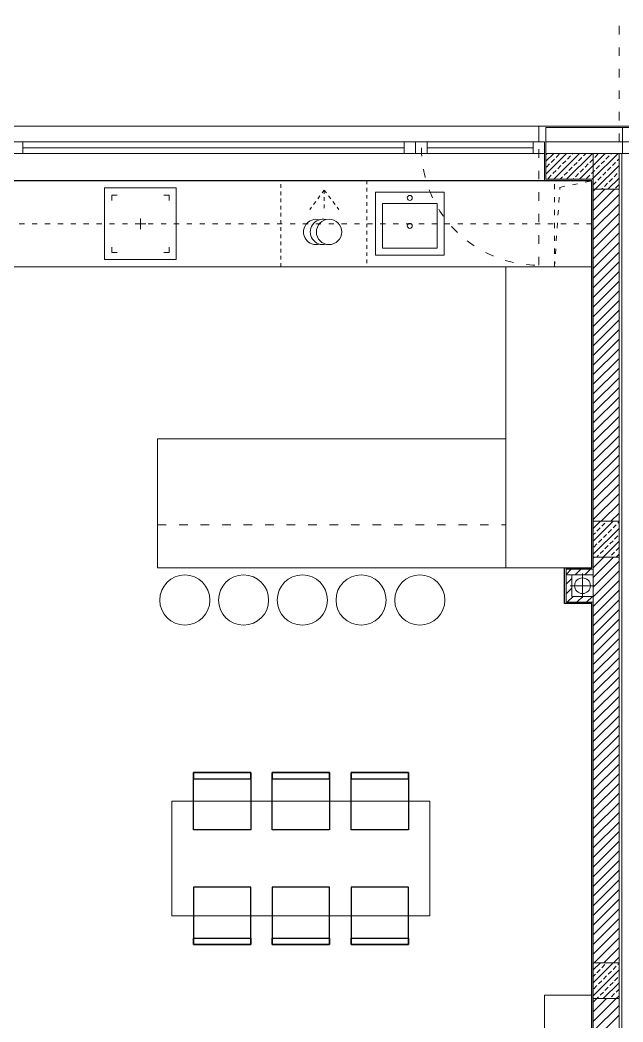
# Model space of a CAD drawing. Header units: millimetres. Extents: x 1780 to 154263, y -7240 to 17216.
# Drawn here: x 93951 to 94372, y 3496 to 4195 of the extents above; entities that cross this region are included whole.
import ezdxf

# ---------------------------------------------------------------- set-up
doc = ezdxf.new("R2010")
doc.units = ezdxf.units.MM
doc.linetypes.add('0.5_0.5', pattern=[1, 0.5, -0.5])
doc.linetypes.add('ACAD_ISO03W100', pattern=[30, 12, -18])
for name, color, linetype, lineweight in [('2d_SX_aranżacja drukowana', 200, 'Continuous', 5), ('2d_SX_aranżacja niedrukowana', 191, 'Continuous', 5), ('2d_SX_gruba przekroje', 90, 'Continuous', 20), ('2d_SX_instalacje szkic - kanalizacja sanitarna', 44, 'Continuous', 5), ('2d_SX_instalacje szkic - wentylacja wywiew', 14, 'Continuous', 5), ('2d_SX_przebicia', 96, 'Continuous', 13), ('2d_SX_stolarka okienna', 5, 'Continuous', 5), ('2d_SX_szraf', 251, 'Continuous', 0), ('2d_SX_warstwy', 181, 'Continuous', 9), ('2d_SX_widok', 10, 'Continuous', 9)]:
    doc.layers.add(name, color=color, linetype=linetype, lineweight=lineweight)
doc.layers.add('2d_SX_powierzchnia', color=251, linetype='Continuous', plot=False)
doc.layers.add('2d_SX_rewizja 18 września', color=210, linetype='Continuous')
doc.linetypes.add('ZIGZAG', pattern='A,0.00254,-5.08,[131,ltypeshp.shx,S=5.08,R=0,X=-5.08,Y=0],-10.16,[131,ltypeshp.shx,S=5.08,R=180,X=5.08,Y=0],-5.08', length=20.32254)

# ---------------------------------------------------------------- blocks, each defined once
blk = doc.blocks.new('pdkld a1a2 k')
at = {"color": 8}
for points in [[(99189.06, -12969.22), (99189.06, -13009.22), (99149.06, -13009.22), (99149.06, -12969.22)], [(99149.06, -12969.22), (99149.06, -12973.66), (99189.06, -12973.66), (99189.06, -12969.22), (99189.06, -12969.22)], [(99244.06, -12969.22), (99244.06, -13009.22), (99204.06, -13009.22), (99204.06, -12969.22)], [(99204.06, -12969.22), (99204.06, -12973.66), (99244.06, -12973.66), (99244.06, -12969.22), (99244.06, -12969.22)], [(99299.06, -12969.22), (99299.06, -13009.22), (99259.06, -13009.22), (99259.06, -12969.22)], [(99259.06, -12969.22), (99259.06, -12973.66), (99299.06, -12973.66), (99299.06, -12969.22), (99299.06, -12969.22)], [(99189.06, -13089.22), (99189.06, -13049.22), (99149.06, -13049.22), (99149.06, -13089.22)], [(99244.06, -13089.22), (99244.06, -13049.22), (99204.06, -13049.22), (99204.06, -13089.22)], [(99299.06, -13089.22), (99299.06, -13049.22), (99259.06, -13049.22), (99259.06, -13089.22)], [(99149.06, -13089.22), (99149.06, -13084.77), (99189.06, -13084.77), (99189.06, -13089.22), (99189.06, -13089.22)], [(99204.06, -13089.22), (99204.06, -13084.77), (99244.06, -13084.77), (99244.06, -13089.22), (99244.06, -13089.22)], [(99259.06, -13089.22), (99259.06, -13084.77), (99299.06, -13084.77), (99299.06, -13089.22), (99299.06, -13089.22)]]:
    blk.add_lwpolyline(points, close=True, dxfattribs=at)
at = {"layer": '2d_SX_aranżacja drukowana', "color": 8}
for p, q in [((98902.06, -12556.37), (99427.06, -12556.37)), ((98902.06, -12556.37), (99427.06, -12556.37)), ((99427.06, -12556.37), (99427.06, -12616.37)), ((99427.06, -12556.37), (99427.06, -12616.37)), ((99137.06, -12561.37), (99087.06, -12561.37)), ((99087.06, -12561.37), (99087.06, -12611.37)), ((99137.06, -12611.37), (99137.06, -12561.37)), ((99276.06, -12608.37), (99276.06, -12564.37)), ((99276.06, -12564.37), (99324.06, -12564.37)), ((99324.06, -12564.37), (99324.06, -12608.37)), ((99095.78, -12566.37), (99092.06, -12566.37)), ((99092.06, -12566.37), (99092.06, -12570.09)), ((99128.34, -12566.37), (99132.06, -12566.37)), ((99132.06, -12566.37), (99132.06, -12570.09)), ((99281.06, -12603.37), (99281.06, -12572.37)), ((99281.06, -12572.37), (99319.06, -12572.37)), ((99319.06, -12572.37), (99319.06, -12603.37)), ((99112.06, -12582.66), (99112.06, -12586.37)), ((99112.06, -12586.37), (99108.34, -12586.37)), ((99115.78, -12586.37), (99112.06, -12586.37)), ((99112.06, -12586.37), (99112.06, -12590.09)), ((99092.06, -12606.37), (99092.06, -12602.66)), ((99095.78, -12606.37), (99092.06, -12606.37)), ((99128.34, -12606.37), (99132.06, -12606.37)), ((99132.06, -12606.37), (99132.06, -12602.66)), ((99319.06, -12603.37), (99281.06, -12603.37)), ((99087.06, -12611.37), (99137.06, -12611.37)), ((99324.06, -12608.37), (99276.06, -12608.37)), ((99427.06, -12616.37), (98902.06, -12616.37)), ((99427.06, -12616.37), (98902.06, -12616.37)), ((99427.06, -12616.37), (99367.06, -12616.37)), ((99367.06, -12616.37), (99367.06, -12826.37)), ((99427.06, -12826.37), (99427.06, -12616.37)), ((99427.06, -12616.37), (99427.06, -12616.37)), ((99367.06, -12826.37), (99427.06, -12826.37))]:
    blk.add_line(p, q, dxfattribs=at)
at = {"layer": '2d_SX_aranżacja drukowana', "color": 8, "linetype": '0.5_0.5', "ltscale": 5}
for p, q in [((99210.06, -12556.37), (99270.06, -12556.37)), ((99210.06, -12616.37), (99210.06, -12556.37)), ((99270.06, -12556.37), (99270.06, -12616.37)), ((99240.37, -12562.92), (99230.2, -12576.45)), ((99240.37, -12562.92), (99240.37, -12577.83)), ((99240.37, -12562.92), (99250.54, -12576.45)), ((99270.06, -12616.37), (99210.06, -12616.37))]:
    blk.add_line(p, q, dxfattribs=at)
at = {"layer": '2d_SX_aranżacja drukowana', "color": 8, "linetype": 'ACAD_ISO03W100', "ltscale": 0.3}
blk.add_line((99427.06, -12586.37), (99022.06, -12586.37), dxfattribs=at)
at = {"layer": '2d_SX_aranżacja drukowana', "color": 8}
for centre, radius in [((99300.06, -12568.37), 1.75), ((99243.68, -12592.11), 8.84), ((99300.06, -12587.87), 1.75)]:
    blk.add_circle(centre, radius, dxfattribs=at)
for centre, start, end in [((99234.68, -12592.11), 74.45458, 285.54542), ((99239.42, -12592.11), 76.04438, 283.95562)]:
    blk.add_arc(centre, 8.84, start, end, dxfattribs=at)
at = {"layer": '2d_SX_aranżacja niedrukowana', "color": 8}
for p, q in [((99124.06, -12826.37), (99124.06, -12736.37)), ((99124.06, -12736.37), (99367.06, -12736.37)), ((99367.06, -12736.37), (99367.06, -12826.37)), ((99367.06, -12826.37), (99124.06, -12826.37)), ((99134.06, -12989.22), (99314.06, -12989.22)), ((99134.06, -13069.22), (99134.06, -12989.22)), ((99314.06, -12989.22), (99314.06, -13069.22)), ((99314.06, -13069.22), (99134.06, -13069.22)), ((99394.06, -13124.37), (99427.06, -13124.37)), ((99394.06, -13530.37), (99394.06, -13124.37)), ((99427.06, -13124.37), (99427.06, -13530.37))]:
    blk.add_line(p, q, dxfattribs=at)
at = {"layer": '2d_SX_aranżacja niedrukowana', "color": 8, "linetype": 'ACAD_ISO03W100', "ltscale": 0.5}
for p, q in [((99124.06, -12826.37), (99124.06, -12796.37)), ((99124.06, -12796.37), (99367.06, -12796.37)), ((99367.06, -12796.37), (99367.06, -12826.37)), ((99367.06, -12826.37), (99124.06, -12826.37))]:
    blk.add_line(p, q, dxfattribs=at)
at = {"layer": '2d_SX_aranżacja niedrukowana', "color": 8}
for centre in [(99143.06, -12848.87), (99184.06, -12848.87), (99225.06, -12848.87), (99266.06, -12848.87), (99307.06, -12848.87)]:
    blk.add_circle(centre, 17.5, dxfattribs=at)
at = {"layer": '2d_SX_gruba przekroje', "color": 8}
for p, q in [((99394.06, -12518.37), (99390.06, -12518.37)), ((99390.06, -12518.37), (99390.06, -12529.37)), ((99448.56, -12518.37), (99394.06, -12518.37)), ((99394.06, -12518.37), (99394.06, -12518.37)), ((99448.56, -12518.37), (99503.06, -12518.37)), ((99390.06, -12529.37), (99394.06, -12529.37)), ((99394.06, -12529.37), (99394.06, -12556.37)), ((99394.06, -12556.37), (99427.06, -12556.37)), ((99427.06, -12556.37), (99427.06, -12796.37)), ((99427.06, -12796.37), (99427.06, -12826.37)), ((99427.06, -12826.37), (99408.06, -12826.37)), ((99408.06, -12826.37), (99408.06, -12832.37)), ((99408.06, -12832.37), (99408.06, -12851.37)), ((99408.06, -12845.37), (99408.06, -12851.37)), ((99408.06, -12851.37), (99427.06, -12851.37)), ((99408.06, -12851.37), (99427.06, -12851.37)), ((99427.06, -12851.37), (99427.06, -13081.37)), ((99427.06, -13081.37), (99427.06, -13124.37)), ((99427.06, -13081.37), (99427.06, -13081.37)), ((99427.06, -13124.37), (99427.06, -13124.37)), ((99427.06, -13124.37), (99427.06, -13530.37))]:
    blk.add_line(p, q, dxfattribs=at)
at = {"layer": '2d_SX_instalacje szkic - kanalizacja sanitarna', "color": 8}
for p, q in [((99420.56, -12830.37), (99420.56, -12847.37)), ((99412.06, -12838.87), (99429.06, -12838.87))]:
    blk.add_line(p, q, dxfattribs=at)
blk.add_circle((99420.56, -12838.87), 5.5, dxfattribs=at)
at = {"layer": '2d_SX_instalacje szkic - wentylacja wywiew', "color": 8, "linetype": 'ACAD_ISO03W100', "ltscale": 0.3}
blk.add_line((99112.06, -12586.37), (98782.06, -12586.37), dxfattribs=at)
at = {"layer": '2d_SX_powierzchnia', "color": 8}
for p, q in [((99427.06, -12556.37), (98902.06, -12556.37)), ((99427.06, -12796.37), (99427.06, -12556.37)), ((99427.06, -12826.37), (99427.06, -12796.37)), ((99427.06, -12796.37), (99427.06, -12796.37)), ((99408.06, -12851.37), (99408.06, -12826.37)), ((99408.06, -12826.37), (99427.06, -12826.37)), ((99427.06, -12851.37), (99408.06, -12851.37)), ((99427.06, -13087.37), (99427.06, -12851.37)), ((99427.06, -13124.37), (99427.06, -13087.37)), ((99427.06, -13087.37), (99427.06, -13087.37)), ((99427.06, -13530.37), (99427.06, -13124.37)), ((99427.06, -13124.37), (99427.06, -13124.37))]:
    blk.add_line(p, q, dxfattribs=at)
at = {"layer": '2d_SX_przebicia', "color": 8, "linetype": 'ACAD_ISO03W100', "ltscale": 0.3}
for p, q in [((99401.06, -12556.37), (99427.06, -12556.37)), ((99401.06, -12616.37), (99401.06, -12556.37)), ((99404.76, -12561.02), (99427.06, -12556.37)), ((99427.06, -12556.37), (99427.06, -12616.37)), ((99401.06, -12616.37), (99404.76, -12561.02)), ((99427.06, -12616.37), (99401.06, -12616.37))]:
    blk.add_line(p, q, dxfattribs=at)
at = {"layer": '2d_SX_przebicia', "color": 8}
for p, q in [((99413.06, -12831.37), (99428.06, -12831.37)), ((99413.06, -12846.37), (99413.06, -12831.37)), ((99428.06, -12831.37), (99428.06, -12846.37)), ((99428.06, -12846.37), (99413.06, -12846.37))]:
    blk.add_line(p, q, dxfattribs=at)
at = {"layer": '2d_SX_stolarka okienna', "color": 8, "linetype": 'ACAD_ISO03W100', "ltscale": 0.5}
blk.add_line((99390.06, -12615.37), (99390.06, -12533.37), dxfattribs=at)
at = {"layer": '2d_SX_stolarka okienna', "color": 8}
for points in [[(99022.06, -12537.37), (99030.06, -12537.37), (99030.06, -12529.37), (99022.06, -12529.37), (99022.06, -12537.37)], [(99296.06, -12537.37), (99296.06, -12529.37), (99030.06, -12529.37), (99030.06, -12537.37)], [(99304.06, -12537.37), (99296.06, -12537.37), (99296.06, -12529.37), (99304.06, -12529.37), (99304.06, -12537.37)], [(99304.06, -12537.37), (99312.06, -12537.37), (99312.06, -12529.37), (99304.06, -12529.37), (99304.06, -12537.37)], [(99386.06, -12537.37), (99386.06, -12529.37), (99312.06, -12529.37), (99312.06, -12537.37)], [(99394.06, -12537.37), (99386.06, -12537.37), (99386.06, -12529.37), (99394.06, -12529.37), (99394.06, -12537.37)]]:
    blk.add_lwpolyline(points, close=True, dxfattribs=at)
for points in [[(99296.06, -12533.37), (99030.06, -12533.37)], [(99386.06, -12533.37), (99312.06, -12533.37)]]:
    blk.add_lwpolyline(points, dxfattribs=at)
at = {"layer": '2d_SX_stolarka okienna', "color": 8, "linetype": 'ACAD_ISO03W100', "ltscale": 0.5}
blk.add_arc((99390.23, -12533.3), 82.07, 180.04855, 269.8832, dxfattribs=at)
at = {"layer": '2d_SX_szraf', "color": 8, "linetype": 'ZIGZAG'}
for p in [(99395.06, -12529.37), (99502.06, -12529.37)]:
    blk.add_line(p, (99448.56, -12529.37), dxfattribs=at)
at = {"layer": '2d_SX_szraf', "color": 8, "linetype": 'Continuous'}
for p, q in [((99395.06, -12542.8), (99400.49, -12537.37)), ((99395.06, -12551.78), (99409.47, -12537.37)), ((99395.06, -12538.31), (99396, -12537.37)), ((99398.77, -12543.58), (99401.02, -12541.33)), ((99400.45, -12555.37), (99418.45, -12537.37)), ((99402.14, -12540.21), (99404.38, -12537.97)), ((99406.63, -12544.7), (99408.87, -12542.46)), ((99409.43, -12555.37), (99427.43, -12537.37)), ((99410, -12541.33), (99412.24, -12539.09)), ((99413.36, -12537.97), (99413.96, -12537.37)), ((99414.49, -12545.82), (99416.73, -12543.58)), ((99417.85, -12542.46), (99420.1, -12540.21)), ((99421.22, -12539.09), (99422.94, -12537.37)), ((99425.71, -12543.58), (99427.96, -12541.33)), ((99428.06, -12545.72), (99436.41, -12537.37)), ((99428.06, -12554.7), (99445.39, -12537.37)), ((99429.08, -12540.21), (99431.32, -12537.97)), ((99433.57, -12544.7), (99435.81, -12542.46)), ((99436.94, -12541.33), (99439.18, -12539.09)), ((99440.3, -12537.97), (99440.9, -12537.37)), ((99441.43, -12545.82), (99443.67, -12543.58)), ((99444.79, -12542.46), (99446.06, -12541.19)), ((99395.4, -12546.95), (99397.65, -12544.7)), ((99399.89, -12551.44), (99402.14, -12549.19)), ((99403.26, -12548.07), (99405.51, -12545.82)), ((99407.75, -12552.56), (99410, -12550.31)), ((99411.12, -12549.19), (99413.36, -12546.95)), ((99418.41, -12555.37), (99428.06, -12545.72)), ((99418.98, -12550.31), (99421.22, -12548.07)), ((99422.34, -12546.95), (99424.59, -12544.7)), ((99426.83, -12551.44), (99428.06, -12550.21)), ((99428.06, -12550.21), (99429.08, -12549.19)), ((99429.37, -12562.37), (99446.06, -12545.68)), ((99430.2, -12548.07), (99432.45, -12545.82)), ((99434.69, -12552.56), (99436.94, -12550.31)), ((99438.06, -12549.19), (99440.3, -12546.95)), ((99445.92, -12550.31), (99446.06, -12550.17)), ((99396.53, -12554.8), (99398.77, -12552.56)), ((99404.94, -12555.37), (99406.63, -12553.68)), ((99413.92, -12555.37), (99414.49, -12554.8)), ((99415.61, -12553.68), (99417.85, -12551.44)), ((99423.47, -12554.8), (99425.71, -12552.56)), ((99427.39, -12555.37), (99428.06, -12554.7)), ((99428.06, -12559.19), (99430.2, -12557.05)), ((99431.32, -12555.93), (99433.57, -12553.68)), ((99438.35, -12562.37), (99446.06, -12554.66)), ((99439.18, -12557.05), (99441.43, -12554.8)), ((99442.55, -12553.68), (99444.79, -12551.44)), ((99428.06, -12563.68), (99429.37, -12562.37)), ((99428.06, -12570.42), (99436.1, -12562.37)), ((99428.06, -12577.15), (99442.84, -12562.37)), ((99433.86, -12562.37), (99434.69, -12561.54)), ((99435.81, -12560.42), (99438.06, -12558.17)), ((99443.67, -12561.54), (99445.92, -12559.29)), ((99428.06, -12583.89), (99446.06, -12565.89)), ((99428.06, -12590.62), (99446.06, -12572.62)), ((99428.06, -12597.36), (99446.06, -12579.36)), ((99428.06, -12604.09), (99446.06, -12586.09)), ((99428.06, -12610.83), (99446.06, -12592.83)), ((99428.06, -12617.56), (99446.06, -12599.56)), ((99428.06, -12624.3), (99446.06, -12606.3)), ((99428.06, -12631.03), (99446.06, -12613.03)), ((99428.06, -12637.77), (99446.06, -12619.77)), ((99428.06, -12644.5), (99446.06, -12626.5)), ((99428.06, -12651.24), (99446.06, -12633.24)), ((99428.06, -12657.97), (99446.06, -12639.97)), ((99428.06, -12664.71), (99446.06, -12646.71)), ((99428.06, -12671.44), (99446.06, -12653.44)), ((99428.06, -12678.18), (99446.06, -12660.18)), ((99428.06, -12684.92), (99446.06, -12666.92)), ((99428.06, -12691.65), (99446.06, -12673.65)), ((99428.06, -12698.39), (99446.06, -12680.39)), ((99428.06, -12705.12), (99446.06, -12687.12)), ((99428.06, -12711.86), (99446.06, -12693.86)), ((99428.06, -12718.59), (99446.06, -12700.59)), ((99428.06, -12725.33), (99446.06, -12707.33)), ((99428.06, -12732.06), (99446.06, -12714.06)), ((99428.06, -12738.8), (99446.06, -12720.8)), ((99428.06, -12745.53), (99446.06, -12727.53)), ((99428.06, -12752.27), (99446.06, -12734.27)), ((99428.06, -12759), (99446.06, -12741)), ((99428.06, -12765.74), (99446.06, -12747.74)), ((99428.06, -12772.47), (99446.06, -12754.47)), ((99428.06, -12779.21), (99446.06, -12761.21)), ((99428.06, -12785.94), (99446.06, -12767.94)), ((99428.06, -12792.68), (99446.06, -12774.68)), ((99433.6, -12793.87), (99446.06, -12781.41)), ((99440.33, -12793.87), (99446.06, -12788.15)), ((99428.06, -12798.88), (99433.06, -12793.87)), ((99428.06, -12807.86), (99442.04, -12793.87)), ((99428.06, -12794.39), (99428.4, -12794.05)), ((99434.01, -12797.42), (99436.26, -12795.17)), ((99437.38, -12794.05), (99437.55, -12793.87)), ((99445.24, -12795.17), (99446.06, -12794.35)), ((99428.06, -12816.84), (99446.06, -12798.84)), ((99428.06, -12803.37), (99429.52, -12801.91)), ((99430.65, -12800.78), (99432.89, -12798.54)), ((99438.5, -12801.91), (99440.75, -12799.66)), ((99441.87, -12798.54), (99444.12, -12796.29)), ((99431.77, -12808.64), (99434.01, -12806.4)), ((99435.01, -12818.87), (99446.06, -12807.82)), ((99435.14, -12805.27), (99437.38, -12803.03)), ((99439.63, -12809.76), (99441.87, -12807.52)), ((99442.99, -12806.4), (99445.24, -12804.15)), ((99428.4, -12812.01), (99430.65, -12809.76)), ((99432.89, -12816.5), (99435.14, -12814.25)), ((99436.26, -12813.13), (99438.5, -12810.89)), ((99440.75, -12817.62), (99442.99, -12815.38)), ((99444.12, -12814.25), (99446.06, -12812.31)), ((99428.06, -12819.62), (99428.8, -12818.87)), ((99428.06, -12826.35), (99435.54, -12818.87)), ((99428.06, -12833.09), (99442.27, -12818.87)), ((99428.06, -12839.82), (99446.06, -12821.82)), ((99430.52, -12818.87), (99431.77, -12817.62)), ((99439.5, -12818.87), (99439.63, -12818.74)), ((99443.99, -12818.87), (99446.06, -12816.8)), ((99409.06, -12831.07), (99412.75, -12827.37)), ((99415.49, -12831.37), (99419.49, -12827.37)), ((99422.22, -12831.37), (99426.22, -12827.37)), ((99428.06, -12846.56), (99446.06, -12828.56)), ((99409.06, -12837.8), (99413.06, -12833.8)), ((99428.06, -12853.3), (99446.06, -12835.3)), ((99409.06, -12844.54), (99413.06, -12840.54)), ((99428.06, -12860.03), (99446.06, -12842.03)), ((99409.96, -12850.37), (99413.96, -12846.37)), ((99416.69, -12850.37), (99420.69, -12846.37)), ((99423.43, -12850.37), (99427.43, -12846.37)), ((99428.06, -12866.77), (99446.06, -12848.77)), ((99428.06, -12873.5), (99446.06, -12855.5)), ((99428.06, -12880.24), (99446.06, -12862.24)), ((99428.06, -12886.97), (99446.06, -12868.97)), ((99428.06, -12893.71), (99446.06, -12875.71)), ((99428.06, -12900.44), (99446.06, -12882.44)), ((99428.06, -12907.18), (99446.06, -12889.18)), ((99428.06, -12913.91), (99446.06, -12895.91)), ((99428.06, -12920.65), (99446.06, -12902.65)), ((99428.06, -12927.38), (99446.06, -12909.38)), ((99428.06, -12934.12), (99446.06, -12916.12)), ((99428.06, -12940.85), (99446.06, -12922.85)), ((99428.06, -12947.59), (99446.06, -12929.59)), ((99428.06, -12954.32), (99446.06, -12936.32)), ((99428.06, -12961.06), (99446.06, -12943.06)), ((99428.06, -12967.79), (99446.06, -12949.79)), ((99428.06, -12974.53), (99446.06, -12956.53)), ((99428.06, -12981.26), (99446.06, -12963.26)), ((99428.06, -12988), (99446.06, -12970)), ((99428.06, -12994.73), (99446.06, -12976.73)), ((99428.06, -13001.47), (99446.06, -12983.47)), ((99428.06, -13008.2), (99446.06, -12990.2)), ((99428.06, -13014.94), (99446.06, -12996.94)), ((99428.06, -13021.67), (99446.06, -13003.67)), ((99428.06, -13028.41), (99446.06, -13010.41)), ((99428.06, -13035.15), (99446.06, -13017.15)), ((99428.06, -13041.88), (99446.06, -13023.88)), ((99428.06, -13048.62), (99446.06, -13030.62)), ((99428.06, -13055.35), (99446.06, -13037.35)), ((99428.06, -13062.09), (99446.06, -13044.09)), ((99428.06, -13068.82), (99446.06, -13050.82)), ((99428.06, -13075.56), (99446.06, -13057.56)), ((99428.06, -13082.29), (99446.06, -13064.29)), ((99428.06, -13089.03), (99446.06, -13071.03)), ((99428.06, -13095.76), (99446.06, -13077.76)), ((99428.68, -13101.87), (99446.06, -13084.5)), ((99435.42, -13101.87), (99446.06, -13091.23)), ((99428.06, -13106.88), (99433.06, -13101.87)), ((99428.06, -13115.86), (99442.04, -13101.87)), ((99428.06, -13102.39), (99428.4, -13102.05)), ((99437.38, -13102.05), (99437.55, -13101.87)), ((99442.15, -13101.87), (99446.06, -13097.97)), ((99445.24, -13103.17), (99446.06, -13102.35)), ((99428.06, -13124.84), (99446.06, -13106.84)), ((99428.06, -13111.37), (99429.52, -13109.91)), ((99430.65, -13108.78), (99432.89, -13106.54)), ((99434.01, -13105.42), (99436.26, -13103.17)), ((99438.5, -13109.91), (99440.75, -13107.66)), ((99441.87, -13106.54), (99444.12, -13104.29)), ((99431.77, -13116.64), (99434.01, -13114.4)), ((99435.01, -13126.87), (99446.06, -13115.82)), ((99435.14, -13113.27), (99437.38, -13111.03)), ((99439.63, -13117.76), (99441.87, -13115.52)), ((99442.99, -13114.4), (99445.24, -13112.15)), ((99428.4, -13120.01), (99430.65, -13117.76)), ((99432.89, -13124.5), (99435.14, -13122.25)), ((99436.26, -13121.13), (99438.5, -13118.89)), ((99440.75, -13125.62), (99442.99, -13123.38)), ((99444.12, -13122.25), (99446.06, -13120.31)), ((99428.06, -13129.44), (99430.62, -13126.87)), ((99428.06, -13136.17), (99437.36, -13126.87)), ((99428.06, -13142.91), (99444.09, -13126.87)), ((99430.52, -13126.87), (99431.77, -13125.62)), ((99439.5, -13126.87), (99439.63, -13126.74)), ((99443.99, -13126.87), (99446.06, -13124.8)), ((99428.06, -13149.64), (99446.06, -13131.64)), ((99428.06, -13156.38), (99446.06, -13138.38))]:
    blk.add_line(p, q, dxfattribs=at)
at = {"layer": '2d_SX_warstwy', "color": 8}
for p, q in [((99448.56, -12519.37), (99395.06, -12519.37)), ((99395.06, -12519.37), (99395.06, -12537.37)), ((99448.56, -12537.37), (99448.56, -12519.37)), ((99448.56, -12537.37), (99448.56, -12519.37)), ((99448.56, -12519.37), (99502.06, -12519.37)), ((99395.06, -12537.37), (99428.06, -12537.37)), ((99395.06, -12555.37), (99395.06, -12537.37)), ((99395.06, -12537.37), (99448.56, -12537.37)), ((99395.06, -12555.37), (99395.06, -12537.37)), ((99395.06, -12537.37), (99446.06, -12537.37)), ((99428.06, -12537.37), (99428.06, -12555.37)), ((99446.06, -12537.37), (99428.06, -12537.37)), ((99428.06, -12537.37), (99428.06, -12562.37)), ((99446.06, -12562.37), (99446.06, -12537.37)), ((99446.06, -12537.37), (99448.06, -12537.37)), ((99446.06, -13567.37), (99446.06, -12537.37)), ((99446.06, -12537.37), (99446.06, -13100.37)), ((99448.06, -12537.37), (99448.06, -13567.37)), ((99502.06, -12537.37), (99448.56, -12537.37)), ((99428.06, -12555.37), (99395.06, -12555.37)), ((99428.06, -12555.37), (99395.06, -12555.37)), ((99428.06, -12797.37), (99428.06, -12555.37)), ((99428.06, -12562.37), (99446.06, -12562.37)), ((99428.06, -12793.87), (99428.06, -12562.37)), ((99428.06, -12562.37), (99446.06, -12562.37)), ((99446.06, -12562.37), (99446.06, -12793.87)), ((99446.06, -12793.87), (99428.06, -12793.87)), ((99446.06, -12793.87), (99428.06, -12793.87)), ((99428.06, -12793.87), (99428.06, -12818.87)), ((99446.06, -12818.87), (99446.06, -12793.87)), ((99428.06, -12815.37), (99428.06, -12797.37)), ((99428.06, -12797.37), (99428.06, -12797.37)), ((99428.06, -13082.37), (99428.06, -12815.37)), ((99428.06, -12815.37), (99428.06, -12815.37)), ((99428.06, -12815.37), (99428.06, -12815.37)), ((99428.06, -12815.37), (99428.06, -12815.37)), ((99428.06, -12815.37), (99428.06, -12815.37)), ((99428.06, -12818.87), (99446.06, -12818.87)), ((99428.06, -13101.87), (99428.06, -12818.87)), ((99428.06, -12818.87), (99446.06, -12818.87)), ((99446.06, -12818.87), (99446.06, -13101.87)), ((99428.06, -12827.37), (99409.06, -12827.37)), ((99409.06, -12827.37), (99409.06, -12831.37)), ((99428.06, -12831.37), (99428.06, -12827.37)), ((99409.06, -12850.37), (99409.06, -12831.37)), ((99409.06, -12831.37), (99413.06, -12831.37)), ((99409.06, -12831.37), (99413.06, -12831.37)), ((99413.06, -12831.37), (99413.06, -12846.37)), ((99413.06, -12831.37), (99413.06, -12831.37)), ((99413.06, -12831.37), (99428.06, -12831.37)), ((99428.06, -12850.37), (99409.06, -12850.37)), ((99413.06, -12846.37), (99428.06, -12846.37)), ((99428.06, -12846.37), (99428.06, -12850.37)), ((99428.06, -13123.37), (99428.06, -13082.37)), ((99428.06, -13082.37), (99428.06, -13082.37)), ((99446.06, -13101.87), (99428.06, -13101.87)), ((99446.06, -13101.87), (99428.06, -13101.87)), ((99428.06, -13101.87), (99428.06, -13126.87)), ((99446.06, -13100.37), (99446.06, -13100.37)), ((99446.06, -13100.37), (99446.06, -13549.37)), ((99446.06, -13126.87), (99446.06, -13101.87)), ((99428.06, -13531.37), (99428.06, -13123.37)), ((99428.06, -13123.37), (99428.06, -13123.37)), ((99428.06, -13531.37), (99428.06, -13126.87)), ((99428.06, -13126.87), (99446.06, -13126.87)), ((99428.06, -13126.87), (99446.06, -13126.87)), ((99446.06, -13126.87), (99446.06, -13549.37))]:
    blk.add_line(p, q, dxfattribs=at)
at = {"layer": '2d_SX_widok', "color": 8, "linetype": 'ACAD_ISO03W100', "ltscale": 0.5}
blk.add_line((99446.06, -12328.37), (99446.06, -13081.37), dxfattribs=at)
at = {"layer": '2d_SX_widok', "color": 8, "ltscale": 0.5}
for p, q in [((99022.06, -12518.37), (99394.06, -12518.37)), ((99427.06, -12556.37), (99022.06, -12556.37)), ((99427.06, -12556.37), (99427.06, -12556.37))]:
    blk.add_line(p, q, dxfattribs=at)

msp = doc.modelspace()

# ---------------------------------------------------------------- block references
at = {"layer": '2d_SX_rewizja 18 września'}
msp.add_blockref('pdkld a1a2 k', (-5077.18, 16639), dxfattribs=at)

doc.saveas('drawing.dxf')
